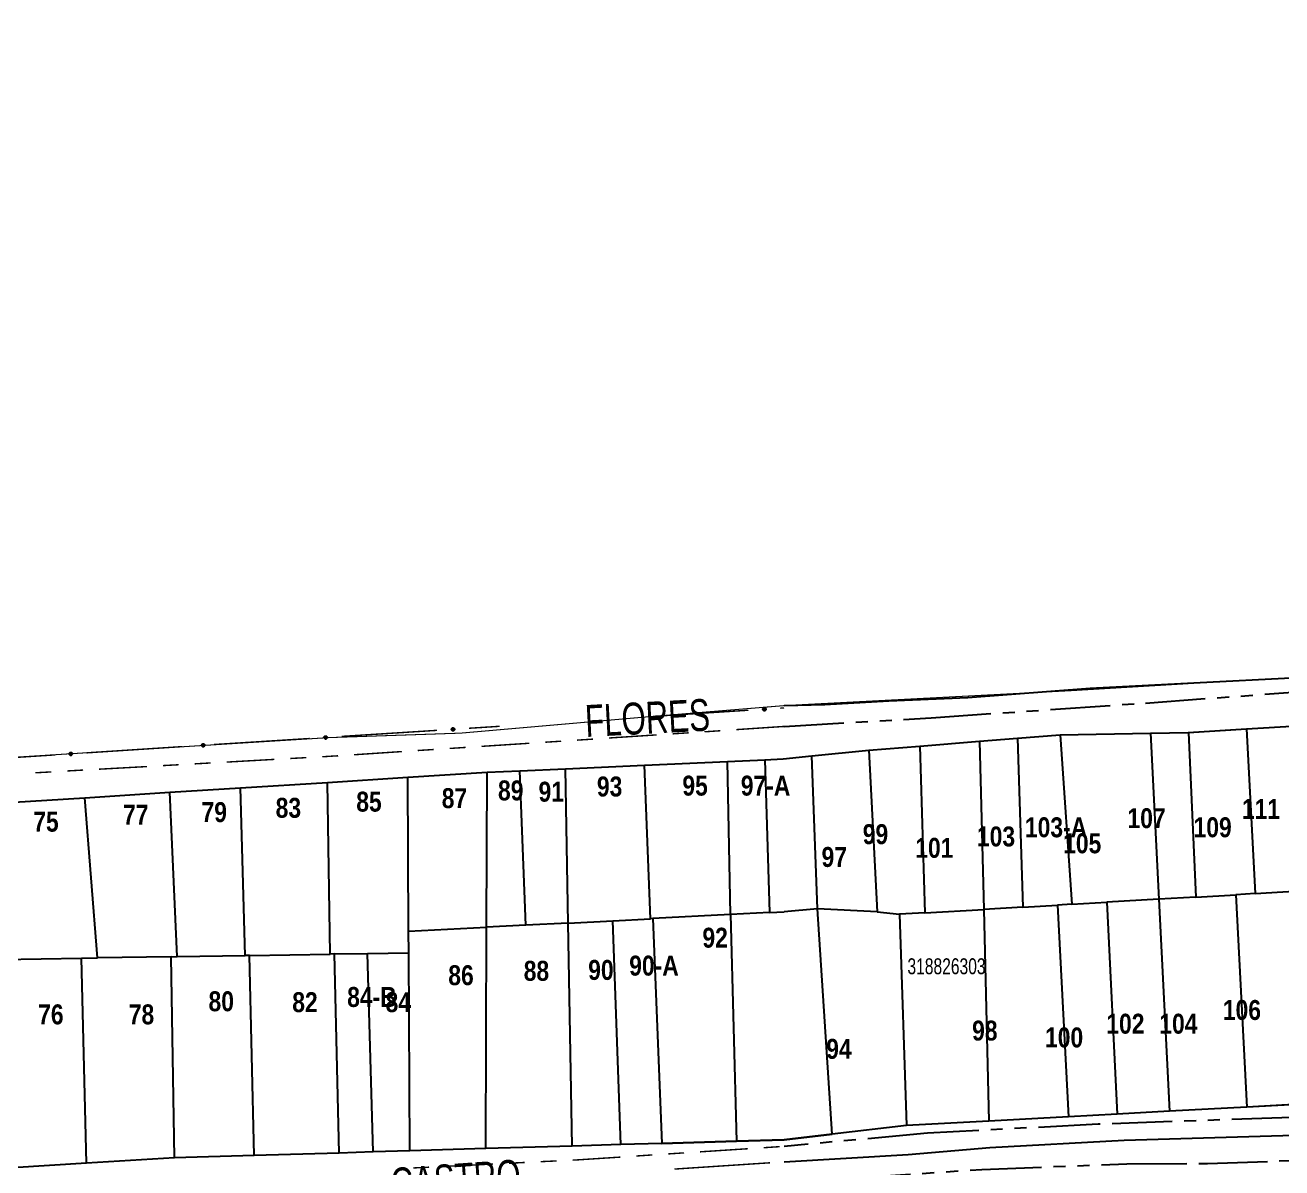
# Model space of a CAD drawing. Extents: x 204834 to 208707, y 4853033 to 4855981.
# Drawn here: x 205701.3 to 205858.7, y 4855022.4 to 4855165.6 of the extents above; entities that cross this region are included whole.
import ezdxf
from ezdxf.enums import TextEntityAlignment as Align

# ---------------------------------------------------------------- set-up
doc = ezdxf.new("R2010")
doc.units = 0
doc.header["$LTSCALE"] = 1.5
doc.header["$MEASUREMENT"] = 0
doc.linetypes.add('PHANTOMX2', pattern=[5, 2.5, -0.5, 0.5, -0.5, 0.5, -0.5])
for name, color, linetype in [('CD-MALHA-LOTES', 40, 'CONTINUOUS'), ('CD_TXT_QUADRA', 7, 'CONTINUOUS'), ('LM-LIM-SETOR-FISCAL', 7, 'CONTINUOUS'), ('RU-QUADRAS', 6, 'CONTINUOUS'), ('SV-EIXO-RUA-N-PAV', 6, 'CONTINUOUS'), ('SV-RUA-NAO-PAV-S-GUIA-C-GUIA', 7, 'PHANTOMX2'), ('SV-TXT-RUA-N-PAV-S-GUIA-C-GUIA', 7, 'CONTINUOUS'), ('Th_NmrPort', 7, 'CONTINUOUS')]:
    doc.layers.add(name, color=color, linetype=linetype)
doc.styles.add('3188-25-2D_TXTB$0$ARIAL', font='ARIAL.TTF')
doc.styles.add('ARIAL', font='ARIAL.TTF')
doc.styles.get("Standard").update_dxf_attribs({"font": 'swisscbo.ttf'})
doc.linetypes.add('Limite', pattern='A,20,-3,[130,ltypeshp.shx,S=6.35,R=0,X=0,Y=0],-3,20', length=46)

msp = doc.modelspace()

# ---------------------------------------------------------------- linework, layer by layer
at = {"layer": 'CD-MALHA-LOTES', "linetype": 'Continuous'}
for p, q in [((205847.02, 4855076.94), (205854.3, 4855077.41)), ((205854.3, 4855077.41), (205860.66, 4855077.81)), ((205854.3, 4855077.41), (205855.38, 4855056.78)), ((205813.38, 4855075.25), (205820.86, 4855075.86)), ((205820.86, 4855075.86), (205825.62, 4855076.24)), ((205820.86, 4855075.86), (205821.38, 4855054.79)), ((205825.62, 4855076.24), (205830.95, 4855076.67)), ((205825.62, 4855076.24), (205826.28, 4855055.08)), ((205830.95, 4855076.67), (205832.42, 4855055.44)), ((205842.27, 4855076.86), (205843.32, 4855056.07)), ((205847.02, 4855076.94), (205847.97, 4855056.34)), ((205799.82, 4855074.04), (205806.99, 4855074.73)), ((205806.99, 4855074.73), (205813.38, 4855075.25)), ((205806.99, 4855074.73), (205808.01, 4855054.47)), ((205813.38, 4855075.25), (205814, 4855054.36)), ((205796.24, 4855073.66), (205799.82, 4855074.04)), ((205800.53, 4855054.87), (205799.82, 4855074.04)), ((205855.38, 4855056.78), (205862.31, 4855057.18)), ((205826.28, 4855055.08), (205830.64, 4855055.33)), ((205832.42, 4855055.44), (205830.64, 4855055.33)), ((205830.64, 4855055.33), (205831.99, 4855028.79)), ((205832.42, 4855055.44), (205836.81, 4855055.69)), ((205843.32, 4855056.07), (205836.81, 4855055.69)), ((205836.81, 4855055.69), (205838.08, 4855029.13)), ((205847.97, 4855056.34), (205843.32, 4855056.07)), ((205843.32, 4855056.07), (205844.66, 4855029.49)), ((205847.97, 4855056.34), (205852.95, 4855056.63)), ((205855.38, 4855056.78), (205852.95, 4855056.63)), ((205852.95, 4855056.63), (205854.35, 4855030.01)), ((205800.53, 4855054.87), (205796.37, 4855054.48)), ((205808.01, 4855054.47), (205800.53, 4855054.87)), ((205808.01, 4855054.47), (205810.82, 4855054.18)), ((205814, 4855054.36), (205810.82, 4855054.18)), ((205810.82, 4855054.18), (205811.71, 4855027.69)), ((205814, 4855054.36), (205821.38, 4855054.79)), ((205826.28, 4855055.08), (205821.38, 4855054.79)), ((205821.38, 4855054.79), (205822.03, 4855028.25)), ((205864.43, 4855030.56), (205854.35, 4855030.01)), ((205831.99, 4855028.79), (205822.03, 4855028.25)), ((205838.08, 4855029.13), (205831.99, 4855028.79)), ((205844.66, 4855029.49), (205838.08, 4855029.13)), ((205854.35, 4855030.01), (205844.66, 4855029.49)), ((205822.03, 4855028.25), (205811.71, 4855027.69)), ((205796.37, 4855025.91), (205802.38, 4855026.6))]:
    msp.add_line(p, q, dxfattribs=at)
for points in [[(205830.95, 4855076.67), (205842.27, 4855076.86)], [(205842.27, 4855076.86), (205847.02, 4855076.94)], [(205802.38, 4855026.6), (205800.53, 4855054.87)], [(205811.71, 4855027.69), (205802.38, 4855026.6)]]:
    msp.add_lwpolyline(points, dxfattribs=at)
at = {"layer": 'CD-MALHA-LOTES', "linetype": 'Continuous', "flags": 128}
for points in [[(205768.96, 4855072.41), (205778.89, 4855072.87)], [(205778.89, 4855072.87), (205789.28, 4855073.34)], [(205779.61, 4855053.62), (205778.89, 4855072.87)], [(205789.28, 4855073.34), (205793.96, 4855073.55)], [(205789.63, 4855054.14), (205789.28, 4855073.34)], [(205793.96, 4855073.55), (205796.24, 4855073.66)], [(205793.96, 4855073.55), (205794.54, 4855054.39)], [(205739.16, 4855070.71), (205749.2, 4855071.35)], [(205749.2, 4855071.35), (205759.15, 4855071.97)], [(205749.32, 4855052.04), (205749.2, 4855071.35)], [(205759.09, 4855052.55), (205759.15, 4855071.97)], [(205759.15, 4855071.97), (205763.27, 4855072.16)], [(205763.27, 4855072.16), (205768.96, 4855072.41)], [(205764, 4855052.8), (205763.27, 4855072.16)], [(205769.3, 4855053.08), (205768.96, 4855072.41)], [(205708.75, 4855068.79), (205719.42, 4855069.47)], [(205719.42, 4855069.47), (205728.24, 4855070.02)], [(205720.3, 4855048.87), (205719.42, 4855069.47)], [(205728.24, 4855070.02), (205739.16, 4855070.71)], [(205728.82, 4855049.01), (205728.24, 4855070.02)], [(205739.47, 4855049.19), (205739.16, 4855070.71)], [(205697.13, 4855068.06), (205708.75, 4855068.79)], [(205710.34, 4855048.7), (205708.75, 4855068.79)], [(205789.63, 4855054.14), (205779.9, 4855053.63)], [(205794.54, 4855054.39), (205789.63, 4855054.14)], [(205789.63, 4855054.14), (205790.41, 4855025.73)], [(205794.54, 4855054.39), (205796.37, 4855054.48)], [(205749.32, 4855052.04), (205759.09, 4855052.55)], [(205759.01, 4855024.8), (205759.09, 4855052.55)], [(205764, 4855052.8), (205759.09, 4855052.55)], [(205769.3, 4855053.08), (205764, 4855052.8)], [(205769.3, 4855053.08), (205774.92, 4855053.37)], [(205769.81, 4855025.12), (205769.3, 4855053.08)], [(205774.92, 4855053.37), (205779.61, 4855053.62)], [(205775.92, 4855025.3), (205774.92, 4855053.37)], [(205779.9, 4855053.63), (205779.61, 4855053.62)], [(205779.9, 4855053.63), (205781.04, 4855025.45)], [(205749.34, 4855049.36), (205749.32, 4855052.04)], [(205720.3, 4855048.87), (205728.82, 4855049.01)], [(205729.38, 4855049.02), (205728.82, 4855049.01)], [(205729.38, 4855049.02), (205739.47, 4855049.19)], [(205729.95, 4855023.93), (205729.38, 4855049.02)], [(205740.04, 4855049.2), (205739.47, 4855049.19)], [(205740.04, 4855049.2), (205744.16, 4855049.27)], [(205740.61, 4855024.25), (205740.04, 4855049.2)], [(205744.16, 4855049.27), (205749.34, 4855049.36)], [(205744.87, 4855024.38), (205744.16, 4855049.27)], [(205749.49, 4855024.51), (205749.34, 4855049.36)], [(205698.23, 4855048.5), (205708.35, 4855048.67)], [(205708.35, 4855048.67), (205710.34, 4855048.7)], [(205708.96, 4855022.97), (205708.35, 4855048.67)], [(205719.58, 4855048.86), (205710.34, 4855048.7)], [(205719.58, 4855048.86), (205720.3, 4855048.87)], [(205720, 4855023.63), (205719.58, 4855048.86)], [(205781.04, 4855025.45), (205775.92, 4855025.3)], [(205781.04, 4855025.45), (205790.41, 4855025.73)], [(205790.41, 4855025.73), (205796.37, 4855025.91)], [(205729.95, 4855023.93), (205720, 4855023.63)], [(205740.61, 4855024.25), (205729.95, 4855023.93)], [(205744.87, 4855024.38), (205740.61, 4855024.25)], [(205749.49, 4855024.51), (205744.87, 4855024.38)], [(205759.01, 4855024.8), (205749.49, 4855024.51)], [(205769.81, 4855025.12), (205759.01, 4855024.8)], [(205775.92, 4855025.3), (205769.81, 4855025.12)], [(205708.96, 4855022.97), (205699.7, 4855022.41)], [(205720, 4855023.63), (205708.96, 4855022.97)]]:
    msp.add_lwpolyline(points, dxfattribs=at)
at = {"layer": 'LM-LIM-SETOR-FISCAL', "linetype": 'Limite', "ltscale": 0.1, "const_width": 0.13, "flags": 128}
msp.add_lwpolyline([(208132.13, 4853213.19), (208114.89, 4853209.76), (208079.6, 4853197.34), (208051.55, 4853180.72), (208025.58, 4853147.48), (208008.96, 4853121.51), (207990.27, 4853095.54), (207977.18, 4853074.27), (207977.18, 4853074.27), (207977.25, 4853074.22), (207977.18, 4853074.27), (207956.1, 4853085.93), (207945.82, 4853090.68), (207936.07, 4853099.64), (207925.79, 4853113.08), (207912.87, 4853122.04), (207901.27, 4853129.42), (207885.99, 4853134.43), (207866.22, 4853130.48), (207857.06, 4853117.3), (207855.74, 4853109.65), (207854.29, 4853104.12), (207849.81, 4853098.58), (207843.48, 4853094.63), (207832.35, 4853091.47), (207826.81, 4853088.04), (207822.46, 4853090.02), (207820.49, 4853094.5), (207817.85, 4853098.72), (207811.26, 4853102.27), (207805.07, 4853103.59), (207799.14, 4853104.38), (207790.7, 4853104.38), (207787.01, 4853100.03), (207786.62, 4853093.31), (207788.2, 4853087.12), (207790.57, 4853079.61), (207790.97, 4853071.24), (207790.84, 4853064.52), (207788.33, 4853057.66), (207782.8, 4853050.28), (207778.71, 4853047.25), (207773.44, 4853045.67), (207762.04, 4853043.3), (207754.13, 4853041.45), (207747.15, 4853035.92), (207736.87, 4853033.41), (207724.88, 4853033.81), (207719.34, 4853036.97), (207718.29, 4853046.46), (207718.15, 4853057.73), (207718.02, 4853064.06), (207716.7, 4853070.78), (207713.41, 4853075.39), (207708.27, 4853076.71), (207703.66, 4853075.26), (207699.7, 4853071.57), (207695.82, 4853066.3), (207691.07, 4853063.26), (207679.08, 4853063.26), (207668.54, 4853066.43), (207663.92, 4853071.17), (207660.23, 4853076.31), (207656.54, 4853081.71), (207653.12, 4853086.99), (207651.8, 4853094.76), (207650.35, 4853101.35), (207645.47, 4853108.07), (207638.75, 4853112.42), (207633.48, 4853114.13), (207625.51, 4853116.05), (207616.55, 4853118.55), (207607.72, 4853121.45), (207599.15, 4853123.03), (207589.26, 4853124.48), (207579.64, 4853122.9), (207567.98, 4853122.5), (207563.63, 4853123.29), (207559.41, 4853125.53), (207549.66, 4853131.07), (207540.31, 4853134.1), (207534.9, 4853135.16), (207526.34, 4853135.42), (207517.37, 4853134.63), (207509.86, 4853132.26), (207501.03, 4853132.12), (207496.16, 4853134.1), (207489.44, 4853138.19), (207485.09, 4853140.95), (207483.24, 4853145.3), (207433.38, 4853135.75), (207434.67, 4853127.72), (207426.82, 4853124.81), (207415.73, 4853122.98), (207396.77, 4853120.95), (207392.49, 4853119.11), (207387.47, 4853118.39), (207381.3, 4853117.24), (207376.56, 4853116.38), (207369.1, 4853115.23), (207357.97, 4853112.75), (207344.5, 4853111.15), (207333.42, 4853111.36), (207328.77, 4853111.37), (207320.7, 4853109.57), (207319.42, 4853105.86), (207317.92, 4853104.36), (207313.42, 4853103), (207306.84, 4853102), (207303.18, 4853099.75), (207300.74, 4853099.94), (207297.24, 4853101.27), (207294.36, 4853102.41), (207290.13, 4853102.41), (207285.91, 4853101.58), (207283.75, 4853100.66), (207281.89, 4853098.7), (207278.14, 4853097.67), (207267.11, 4853095.09), (207250.59, 4853091.4), (207242.24, 4853089.87), (207232.02, 4853089.01), (207225.74, 4853087.76), (207218.42, 4853086.81), (207208.78, 4853084.88), (207201.06, 4853083.36), (207192.55, 4853081.52), (207188.75, 4853080.47), (207183.81, 4853079.34), (207181.54, 4853078.81), (207178.97, 4853078.21), (207175.42, 4853077.24), (207161.51, 4853073.61), (207134.62, 4853067.5), (207121.18, 4853063.43), (207109.77, 4853060.98), (207083.02, 4853055.24), (207071.92, 4853053.66), (207063.04, 4853052.2), (207057.57, 4853051.22), (207048.59, 4853049.32), (207041.5, 4853047.9), (207028.02, 4853045.07), (207018.95, 4853043.22), (207009.04, 4853041.02), (207007.25, 4853052.87), (207006.42, 4853057.28), (207004.98, 4853065.92), (207003.06, 4853076.97), (207001.71, 4853082.51), (207000.15, 4853089.03), (206998.25, 4853095.75), (206995.98, 4853101.99), (206993.74, 4853107.81), (206987.39, 4853105.57), (206977.81, 4853100.47), (206967.6, 4853097.61), (206962.59, 4853093.58), (206958.92, 4853089.46), (206955.6, 4853082.5), (206950.01, 4853078.17), (206943.28, 4853074.5), (206936.66, 4853071.45), (206932.61, 4853069.6), (206929.01, 4853068.36), (206924.61, 4853067.87), (206920.58, 4853068.19), (206915.12, 4853068.72), (206902.95, 4853070.8), (206891.38, 4853067.85), (206880.4, 4853065.73), (206872.64, 4853064.04), (206858.24, 4853060.22), (206847.8, 4853057.54), (206840.17, 4853055.43), (206828.46, 4853052.32), (206822.53, 4853050.63), (206811.52, 4853047.66), (206803.01, 4853045.24), (206783.97, 4853039.27), (206779.35, 4853035.22), (206768.83, 4853039.64), (206726.11, 4853063.48), (206713.2, 4853068.45), (206676.44, 4853090.31), (206672.42, 4853095.9), (206668.43, 4853097.71), (206665.78, 4853098.35), (206614.27, 4853094.76), (206560.2, 4853092.06), (206527.07, 4853088.1), (206526.63, 4853090.28), (206436.89, 4853085.62), (206403.59, 4853083.9), (206378.69, 4853082.54), (206306.59, 4853077.18), (206281.43, 4853073.09), (206250.76, 4853068.13), (206249.32, 4853067.81), (206241.73, 4853106.06), (206174.74, 4853099.25), (206115.25, 4853096.39), (206097.24, 4853093.29), (206088.22, 4853093.5), (206047.56, 4853092.24), (205987.11, 4853086.63), (205973.22, 4853086.23), (205954.27, 4853084.91), (205875.14, 4853081.42), (205864.61, 4853080.53), (205796.33, 4853076.78), (205791.35, 4853076.88), (205760.46, 4853075.4), (205708.12, 4853073.2), (205697.96, 4853072.98), (205694.02, 4853072.84), (205648.48, 4853073.83), (205657.67, 4853139.89), (205663.09, 4853176.52), (205673.5, 4853240.08), (205679.81, 4853273), (205682.39, 4853291.1), (205686.45, 4853319.25), (205690.23, 4853344.16), (205693.06, 4853366.18), (205695.8, 4853385.06), (205698.77, 4853405.47), (205701.84, 4853427.15), (205703.38, 4853440.04), (205705.6, 4853461.25), (205707.13, 4853485.05), (205708.09, 4853504.93), (205707.25, 4853529.87), (205706.63, 4853547.82), (205704.33, 4853573.07), (205701.82, 4853593.22), (205697.65, 4853618.26), (205692.43, 4853645.81), (205685.96, 4853670.23), (205679.7, 4853691.73), (205670, 4853719.35), (205658.78, 4853745.51), (205610.54, 4853829.65), (205562.78, 4853902.04), (205476.94, 4854024.43), (205418.69, 4854109.18), (205356.81, 4854200.14), (205285.27, 4854304.56), (205232.63, 4854379.82), (205148.32, 4854500.33), (205059.6, 4854625.34), (204995.99, 4854716.47), (204934.98, 4854801.22), (204887.55, 4854871.19), (204871.08, 4854893.76), (204835.64, 4854946.28), (204834.25, 4854948.2), (204845.64, 4854959.83), (204876.75, 4854964.71), (204914.35, 4854970.84), (204996.87, 4854983.31), (205090.66, 4854997.71), (205105.98, 4854999.94), (205187.94, 4855012.05), (205245.94, 4855021.11), (205272.68, 4855025.85), (205289.82, 4855028.52), (205353.63, 4855038.1), (205379.87, 4855044.32), (205380.17, 4855053.59), (205399.55, 4855054.95), (205426.54, 4855056.03), (205437.99, 4855056.62), (205499.63, 4855060.67), (205539.31, 4855063.19), (205567.09, 4855064.98), (205582.41, 4855066.09), (205635.91, 4855070), (205692.95, 4855073.42), (205739.37, 4855076.32), (205755.85, 4855076.88), (205779.09, 4855078.91), (205796.39, 4855080.33), (205832.27, 4855082.2), (205855.36, 4855083.58), (205884.96, 4855084.97), (205904.85, 4855085.43), (205945.85, 4855088.06), (205975.45, 4855089.94), (205990.04, 4855090.61), (206010.45, 4855091.62), (206021.42, 4855091.93), (206022.38, 4855094.63), (206023.19, 4855099.07), (206023.73, 4855105.32), (206023.73, 4855114.57), (206023.61, 4855122.77), (206023.73, 4855128.91), (206023.31, 4855148.74), (206059.09, 4855155.08), (206090.43, 4855139.24), (206138.56, 4855111.07), (206178.75, 4855088.19), (206206.79, 4855072.52), (206222.46, 4855062.86), (206230.38, 4855057.64), (206237.19, 4855052.51), (206245.02, 4855046.96), (206277.61, 4855028.92), (206315.11, 4855009.06), (206322.43, 4855004.94), (206334.61, 4854998.15), (206344.05, 4854991.94), (206370.01, 4854978.16), (206377.13, 4854974.52), (206383.62, 4854970.88), (206391.86, 4854965.97), (206400.96, 4854960.99), (206409.67, 4854956.24), (206418.06, 4854951.81), (206428.03, 4854946.58), (206436.74, 4854941.99), (206446.39, 4854936.45), (206454.94, 4854931.86), (206463.33, 4854927.27), (206473.94, 4854921.41), (206483.44, 4854916.66), (206493.49, 4854911.28), (206502.2, 4854906.53), (206509.16, 4854902.73), (206517.55, 4854899.17), (206528.48, 4854896), (206549.69, 4854889.67), (206564.41, 4854883.97), (206567.2, 4854879.08), (206570.83, 4854883.26), (206576.05, 4854891.17), (206582.86, 4854902.57), (206588.24, 4854910.17), (206594.1, 4854919.67), (206601.38, 4854929.09), (206611.99, 4854937.95), (206625.76, 4854949.98), (206640.32, 4854965.18), (206646.34, 4854973.73), (206650.93, 4854980.7), (206656.31, 4854989.4), (206659.8, 4854993.84), (206666.37, 4855000.56), (206674.91, 4855008.32), (206682.51, 4855016.24), (206687.1, 4855021.3), (206689.8, 4855026.21), (206695.97, 4855035.87), (206702.46, 4855046.95), (206709.74, 4855060.01), (206715.44, 4855068.88), (206721.77, 4855075.21), (206727.79, 4855082.65), (206732.22, 4855088.66), (206736.5, 4855097.05), (206739.58, 4855106.79), (206740.85, 4855116.29), (206741.17, 4855125.63), (206741.64, 4855134.02), (206741.17, 4855142.09), (206742.12, 4855150.72), (206742.75, 4855160.06), (206742.43, 4855173.36), (206743.07, 4855183.81), (206745.76, 4855192.36), (206748.45, 4855197.74), (206758.11, 4855205.5), (206768.24, 4855208.82), (206775.2, 4855210.56), (206778.84, 4855212.3), (206783.44, 4855216.26), (206786.6, 4855221.64), (206789.29, 4855225.29), (206792.14, 4855229.4), (206795.63, 4855232.73), (206801.01, 4855234.47), (206808.45, 4855236.21), (206816.52, 4855237.63), (206822.22, 4855240.17), (206827.6, 4855242.54), (206831.4, 4855244.28), (206836.63, 4855244.44), (206839.95, 4855243.97), (206842.19, 4855243.65), (206845.62, 4855240.46), (206849.62, 4855235.99), (206854.58, 4855232.12), (206859.64, 4855229.78), (206864.76, 4855227.39), (206870.2, 4855225.04), (206874.73, 4855222.3), (206878.92, 4855219.29), (206882.98, 4855215.83), (206887.98, 4855212.7), (206893.95, 4855209.85), (206900.29, 4855207.85), (206907.15, 4855206.19), (206913.73, 4855205.04), (206920.81, 4855203.6), (206927.56, 4855201.94), (206933.6, 4855200.48), (206939.89, 4855199.17), (206945.67, 4855197.5), (206951.88, 4855196.77), (206955.65, 4855197.17), (206957.31, 4855197.34), (206961.86, 4855199.66), (206966.53, 4855198.43), (206972.05, 4855197.76), (206977.41, 4855196.39), (206983.23, 4855195.87), (206988.52, 4855195.58), (206994.38, 4855194.99), (206999.44, 4855194.4), (207005.61, 4855193.62), (207012.36, 4855193.6), (207017.57, 4855195.37), (207023.03, 4855199.41), (207027.73, 4855202.05), (207032.27, 4855204.91), (207036.83, 4855207.98), (207041.71, 4855210.66), (207047.65, 4855212.46), (207053.63, 4855214.05), (207060.03, 4855216.42), (207065.62, 4855219.18), (207071.3, 4855222.28), (207076, 4855226.44), (207079.82, 4855231.03), (207081.1, 4855236.76), (207082.6, 4855241.31), (207088.02, 4855243.94), (207090.58, 4855249.59), (207089.81, 4855256.18), (207088.3, 4855261.39), (207091.68, 4855264.78), (207096.44, 4855266.15), (207101.11, 4855269.63), (207105.02, 4855274.18), (207109.74, 4855275.56), (207115.56, 4855275.11), (207120.83, 4855274.22), (207125.84, 4855273.37), (207131.74, 4855271.63), (207137.13, 4855270.1), (207140.28, 4855270.08), (207149.52, 4855272.92), (207159.75, 4855279.15), (207168.21, 4855287.16), (207178.44, 4855293.84), (207190.46, 4855299.18), (207198.91, 4855306.29), (207210.48, 4855312.52), (207226.05, 4855320.31), (207238.96, 4855331.88), (207248.75, 4855350.57), (207250.97, 4855379.94), (207256.76, 4855404.86), (207263.43, 4855423.99), (207271.89, 4855446.69), (207282.57, 4855472.94), (207294.81, 4855494.97), (207326.84, 4855524.34), (207365.56, 4855558.16), (207387.07, 4855586.87), (207407.16, 4855615.16), (207422.96, 4855638.92), (207434.53, 4855666.07), (207438.09, 4855689.65), (207436.31, 4855734.15), (207437.65, 4855776.65), (207435.87, 4855804.68), (207437.2, 4855838.5), (207442.99, 4855862.09), (207450.11, 4855888.79), (207460.34, 4855908.81), (207484.89, 4855935.84), (207514.89, 4855951.47), (207555.87, 4855955.7), (207618.39, 4855944.29), (207657.68, 4855935.84), (207679.23, 4855930.77), (207701.08, 4855927.5), (207727.34, 4855933.29), (207757.59, 4855943.08), (207797.2, 4855948.42), (207840.36, 4855943.52), (207880.86, 4855931.06), (207908.47, 4855922.08), (207928.08, 4855916.75), (207978.98, 4855907.33), (207988.92, 4855905.77), (208022.36, 4855902.14), (208058.85, 4855901.25), (208090, 4855903.03), (208114.96, 4855908.68), (208130.68, 4855913.81), (208161.85, 4855928.41), (208188.89, 4855948.62), (208218.29, 4855981.06), (208246.45, 4855971.34), (208278.32, 4855947.49), (208315.9, 4855902.87), (208367.57, 4855812.45), (208407.49, 4855740.82), (208443.9, 4855682.11), (208501.44, 4855564.09), (208520.23, 4855513.59), (208554.28, 4855420.83), (208582.46, 4855346.85), (208608.3, 4855254.08), (208634.13, 4855164.83), (208662.31, 4855069.71), (208689.32, 4854981.64), (208696.37, 4854928.8), (208702.51, 4854871.1), (208702.64, 4854844.17), (208698.6, 4854815.34), (208685.17, 4854772.09), (208669.12, 4854736.78), (208666.53, 4854731.08), (208618.81, 4854675.16), (208569.26, 4854639.06), (208558.41, 4854631.16), (208530.44, 4854622.7), (208494.29, 4854611.78), (208442.09, 4854593.13), (208386.91, 4854561.82), (208367.53, 4854543.92), (208320.55, 4854507.76), (208301.91, 4854481.66), (208287, 4854448.85), (208272.08, 4854390.69), (208264.63, 4854342.97), (208264.41, 4854341.07), (208259.41, 4854296.74), (208259.41, 4854241.19), (208259.41, 4854191.98), (208256.43, 4854122.63), (208248.97, 4854065.96), (208232.56, 4854015.63), (208216.16, 4853966.42), (208198.26, 4853911.24), (208184.84, 4853872.46), (208177.39, 4853828.47), (208173.66, 4853792.31), (208166.95, 4853749.8), (208162.4, 4853719.3), (208164.42, 4853685.56), (208172.06, 4853630.34), (208197.55, 4853545.38), (208223.89, 4853510.55), (208245.13, 4853460.42), (208259.57, 4853406.68), (208260.42, 4853403.5), (208260.52, 4853398.64), (208261.27, 4853362.72), (208252.77, 4853293.05), (208222.19, 4853252.27), (208166.97, 4853226.79)], close=True, dxfattribs=at)
at = {"layer": 'RU-QUADRAS', "linetype": 'Continuous'}
for points in [[(205697.13, 4855068.06), (205708.75, 4855068.79), (205719.42, 4855069.47), (205728.24, 4855070.02), (205739.16, 4855070.71), (205749.2, 4855071.35), (205759.15, 4855071.97), (205763.27, 4855072.16), (205768.96, 4855072.41), (205778.89, 4855072.87), (205789.28, 4855073.34), (205793.96, 4855073.55), (205796.24, 4855073.66), (205799.82, 4855074.04), (205806.99, 4855074.73), (205813.38, 4855075.25), (205820.86, 4855075.86), (205825.62, 4855076.24), (205830.95, 4855076.67), (205842.27, 4855076.86), (205846.99, 4855076.94), (205854.3, 4855077.41), (205860.66, 4855077.81)], [(205864.43, 4855030.56), (205854.35, 4855030.01), (205844.66, 4855029.49), (205838.08, 4855029.13), (205831.99, 4855028.79), (205822.03, 4855028.25), (205811.71, 4855027.69), (205802.38, 4855026.6), (205796.37, 4855025.91), (205790.41, 4855025.73), (205781.04, 4855025.45), (205775.92, 4855025.3), (205769.81, 4855025.12), (205759.01, 4855024.8), (205749.49, 4855024.51), (205744.87, 4855024.38), (205740.61, 4855024.25), (205729.95, 4855023.93), (205720, 4855023.63), (205708.96, 4855022.97), (205699.7, 4855022.41)]]:
    msp.add_lwpolyline(points, dxfattribs=at)
at = {"layer": 'SV-EIXO-RUA-N-PAV'}
for points in [[(205796.37, 4855080.33), (205801.46, 4855080.48), (205809.48, 4855080.94), (205819.37, 4855081.36), (205834.71, 4855082.5), (205860.69, 4855083.87), (205873.81, 4855084.77), (205896.03, 4855085.04), (205904.41, 4855085.73), (205910.05, 4855086.11), (205925.16, 4855086.75), (205944.84, 4855087.99), (205965.85, 4855089.22), (205988.72, 4855090.73), (206009.39, 4855091.83), (206015.56, 4855091.83), (206019.06, 4855091.9), (206021.62, 4855092.1)], [(205793.72, 4855079.91), (205794.05, 4855079.96)], [(205793.72, 4855079.89), (205794.06, 4855079.95)], [(205793.72, 4855079.87), (205794.07, 4855079.93)], [(205793.72, 4855079.84), (205794.07, 4855079.89)], [(205793.73, 4855079.94), (205794.03, 4855080)], [(205793.73, 4855079.93), (205794.04, 4855079.98)], [(205793.73, 4855079.85), (205794.07, 4855079.91)], [(205793.73, 4855079.82), (205794.07, 4855079.88)], [(205793.74, 4855079.96), (205794.01, 4855080.01)], [(205793.74, 4855079.8), (205794.07, 4855079.86)], [(205793.75, 4855079.98), (205793.99, 4855080.03)], [(205793.75, 4855079.79), (205794.06, 4855079.84)], [(205793.76, 4855079.77), (205794.06, 4855079.82)], [(205793.77, 4855080), (205793.97, 4855080.04)], [(205793.78, 4855080.02), (205793.95, 4855080.05)], [(205793.78, 4855079.75), (205794.05, 4855079.8)], [(205793.8, 4855080.03), (205793.93, 4855080.05)], [(205793.8, 4855079.74), (205794.04, 4855079.79)], [(205793.81, 4855080.04), (205793.92, 4855080.06)], [(205793.82, 4855079.73), (205794.02, 4855079.77)], [(205793.84, 4855079.72), (205794.01, 4855079.75)], [(205793.86, 4855079.71), (205793.99, 4855079.74)], [(205793.87, 4855079.71), (205793.98, 4855079.72)], [(205754.71, 4855077.39), (205755.04, 4855077.45)], [(205754.71, 4855077.37), (205755.05, 4855077.43)], [(205754.71, 4855077.35), (205755.06, 4855077.41)], [(205754.72, 4855077.43), (205755.02, 4855077.48)], [(205754.72, 4855077.41), (205755.03, 4855077.46)], [(205754.72, 4855077.34), (205755.06, 4855077.39)], [(205754.72, 4855077.32), (205755.06, 4855077.38)], [(205754.72, 4855077.3), (205755.06, 4855077.36)], [(205754.73, 4855077.44), (205755, 4855077.5)], [(205754.73, 4855077.29), (205755.06, 4855077.34)], [(205754.74, 4855077.46), (205754.98, 4855077.52)], [(205754.74, 4855077.27), (205755.05, 4855077.32)], [(205754.75, 4855077.25), (205755.05, 4855077.31)], [(205754.76, 4855077.48), (205754.96, 4855077.52)], [(205754.77, 4855077.5), (205754.95, 4855077.53)], [(205754.77, 4855077.24), (205755.04, 4855077.29)], [(205754.79, 4855077.52), (205754.92, 4855077.54)], [(205754.81, 4855077.53), (205754.91, 4855077.54)], [(205738.74, 4855076.37), (205739.08, 4855076.42)], [(205738.74, 4855076.33), (205739.09, 4855076.39)], [(205738.75, 4855076.4), (205739.05, 4855076.46)], [(205738.75, 4855076.39), (205739.06, 4855076.44)], [(205738.75, 4855076.35), (205739.08, 4855076.41)], [(205738.75, 4855076.31), (205739.09, 4855076.37)], [(205738.75, 4855076.3), (205739.1, 4855076.35)], [(205738.76, 4855076.42), (205739.03, 4855076.47)], [(205738.76, 4855076.28), (205739.09, 4855076.34)], [(205738.76, 4855076.26), (205739.1, 4855076.32)], [(205738.77, 4855076.44), (205739.02, 4855076.49)], [(205738.77, 4855076.25), (205739.09, 4855076.3)], [(205738.78, 4855076.23), (205739.09, 4855076.28)], [(205738.79, 4855076.46), (205738.99, 4855076.5)], [(205738.8, 4855076.48), (205738.98, 4855076.51)], [(205738.81, 4855076.21), (205739.07, 4855076.26)], [(205738.82, 4855076.49), (205738.95, 4855076.51)], [(205738.82, 4855076.2), (205739.07, 4855076.25)], [(205738.84, 4855076.5), (205738.94, 4855076.52)], [(205738.85, 4855076.19), (205739.04, 4855076.23)], [(205738.86, 4855076.18), (205739.03, 4855076.21)], [(205738.88, 4855076.17), (205739.01, 4855076.2)], [(205738.89, 4855076.17), (205739, 4855076.18)], [(205754.79, 4855077.22), (205755.03, 4855077.27)], [(205754.81, 4855077.21), (205755.01, 4855077.25)], [(205754.83, 4855077.2), (205755, 4855077.23)], [(205754.85, 4855077.2), (205754.98, 4855077.22)], [(205754.86, 4855077.19), (205754.97, 4855077.21)], [(205706.81, 4855074.31), (205707.14, 4855074.37)], [(205706.81, 4855074.29), (205707.14, 4855074.35)], [(205706.81, 4855074.27), (205707.16, 4855074.33)], [(205706.81, 4855074.26), (205707.16, 4855074.31)], [(205706.81, 4855074.24), (205707.16, 4855074.3)], [(205706.82, 4855074.35), (205707.12, 4855074.4)], [(205706.82, 4855074.33), (205707.13, 4855074.38)], [(205706.82, 4855074.22), (205707.16, 4855074.28)], [(205706.83, 4855074.36), (205707.1, 4855074.42)], [(205706.83, 4855074.21), (205707.16, 4855074.26)], [(205706.84, 4855074.38), (205707.08, 4855074.44)], [(205706.84, 4855074.19), (205707.15, 4855074.24)], [(205706.85, 4855074.17), (205707.15, 4855074.23)], [(205706.86, 4855074.4), (205707.06, 4855074.44)], [(205706.87, 4855074.42), (205707.04, 4855074.45)], [(205706.87, 4855074.16), (205707.14, 4855074.21)], [(205706.89, 4855074.44), (205707.02, 4855074.46)], [(205706.89, 4855074.14), (205707.13, 4855074.19)], [(205706.9, 4855074.45), (205707.01, 4855074.46)], [(205706.91, 4855074.13), (205707.11, 4855074.17)], [(205706.92, 4855074.12), (205707.1, 4855074.15)], [(205706.95, 4855074.12), (205707.08, 4855074.14)], [(205706.96, 4855074.11), (205707.07, 4855074.13)], [(205723.41, 4855075.39), (205723.74, 4855075.44)], [(205723.41, 4855075.35), (205723.76, 4855075.41)], [(205723.42, 4855075.42), (205723.72, 4855075.48)], [(205723.42, 4855075.41), (205723.73, 4855075.46)], [(205723.42, 4855075.37), (205723.75, 4855075.43)], [(205723.42, 4855075.33), (205723.76, 4855075.39)], [(205723.42, 4855075.32), (205723.76, 4855075.37)], [(205723.43, 4855075.44), (205723.7, 4855075.49)], [(205723.43, 4855075.3), (205723.76, 4855075.36)], [(205723.43, 4855075.28), (205723.76, 4855075.34)], [(205723.44, 4855075.46), (205723.68, 4855075.51)], [(205723.44, 4855075.26), (205723.75, 4855075.32)], [(205723.45, 4855075.25), (205723.75, 4855075.3)], [(205723.46, 4855075.48), (205723.66, 4855075.52)], [(205723.47, 4855075.5), (205723.65, 4855075.53)], [(205723.47, 4855075.23), (205723.74, 4855075.28)], [(205723.49, 4855075.51), (205723.62, 4855075.53)], [(205723.49, 4855075.22), (205723.73, 4855075.27)], [(205723.51, 4855075.52), (205723.61, 4855075.54)], [(205723.51, 4855075.21), (205723.71, 4855075.25)], [(205723.53, 4855075.2), (205723.7, 4855075.23)], [(205723.55, 4855075.19), (205723.68, 4855075.22)], [(205723.56, 4855075.19), (205723.67, 4855075.2)], [(205796.37, 4855023.15), (205811.9, 4855024.05), (205822.13, 4855024.96), (205838.99, 4855025.86), (205858.86, 4855026.46), (205871.2, 4855026.76), (205883.24, 4855027.97), (205904.31, 4855029.47), (205922.07, 4855030.68), (205941.04, 4855032.18), (205957.29, 4855032.78), (205970.84, 4855033.69), (205987.69, 4855034.29), (206001.84, 4855034.59), (206014.18, 4855035.49), (206020.27, 4855036.44)]]:
    msp.add_lwpolyline(points, dxfattribs=at)
at = {"layer": 'SV-EIXO-RUA-N-PAV', "const_width": 0.18}
for points in [[(205779.93, 4855078.98), (205791.9, 4855079.75)], [(205795.89, 4855080.01), (205796.37, 4855080.04)], [(205740.92, 4855076.47), (205752.89, 4855077.23)], [(205756.88, 4855077.49), (205759.88, 4855077.68)], [(205759.88, 4855077.68), (205760.74, 4855077.74)], [(205724.95, 4855075.45), (205736.93, 4855076.21)], [(205694.46, 4855073.47), (205704.99, 4855074.15)], [(205708.98, 4855074.41), (205720.96, 4855075.19)], [(205782.63, 4855022.24), (205794.61, 4855023.03)]]:
    msp.add_lwpolyline(points, dxfattribs=at)
at = {"layer": 'SV-EIXO-RUA-N-PAV'}
for points in [[(205793.75, 4855079.98), (205793.78, 4855080.02), (205793.81, 4855080.04), (205793.85, 4855080.06), (205793.88, 4855080.06), (205793.92, 4855080.06), (205793.95, 4855080.05), (205793.99, 4855080.03), (205794.03, 4855080), (205794.05, 4855079.96), (205794.07, 4855079.93), (205794.07, 4855079.89), (205794.07, 4855079.86), (205794.06, 4855079.82), (205794.04, 4855079.79), (205794.01, 4855079.75), (205793.98, 4855079.72), (205793.94, 4855079.71), (205793.91, 4855079.71), (205793.87, 4855079.71), (205793.84, 4855079.72), (205793.8, 4855079.74), (205793.76, 4855079.77), (205793.74, 4855079.8), (205793.72, 4855079.84), (205793.72, 4855079.87), (205793.72, 4855079.91), (205793.73, 4855079.94), (205793.75, 4855079.98)], [(205754.74, 4855077.46), (205754.77, 4855077.5), (205754.81, 4855077.53), (205754.84, 4855077.54), (205754.87, 4855077.54), (205754.91, 4855077.54), (205754.95, 4855077.53), (205754.98, 4855077.52), (205755.02, 4855077.48), (205755.04, 4855077.45), (205755.06, 4855077.41), (205755.06, 4855077.38), (205755.06, 4855077.34), (205755.05, 4855077.31), (205755.03, 4855077.27), (205755, 4855077.23), (205754.97, 4855077.21), (205754.93, 4855077.2), (205754.9, 4855077.19), (205754.86, 4855077.19), (205754.83, 4855077.2), (205754.79, 4855077.22), (205754.75, 4855077.25), (205754.73, 4855077.29), (205754.72, 4855077.32), (205754.71, 4855077.35), (205754.71, 4855077.39), (205754.72, 4855077.43), (205754.74, 4855077.46)], [(205738.77, 4855076.44), (205738.8, 4855076.48), (205738.84, 4855076.5), (205738.87, 4855076.52), (205738.91, 4855076.52), (205738.94, 4855076.52), (205738.98, 4855076.51), (205739.02, 4855076.49), (205739.05, 4855076.46), (205739.08, 4855076.42), (205739.09, 4855076.39), (205739.1, 4855076.35), (205739.1, 4855076.32), (205739.09, 4855076.28), (205739.07, 4855076.25), (205739.03, 4855076.21), (205739, 4855076.18), (205738.96, 4855076.17), (205738.93, 4855076.17), (205738.89, 4855076.17), (205738.86, 4855076.18), (205738.82, 4855076.2), (205738.78, 4855076.23), (205738.76, 4855076.26), (205738.75, 4855076.3), (205738.74, 4855076.33), (205738.74, 4855076.37), (205738.75, 4855076.4), (205738.77, 4855076.44)], [(205706.84, 4855074.38), (205706.87, 4855074.42), (205706.9, 4855074.45), (205706.94, 4855074.46), (205706.97, 4855074.46), (205707.01, 4855074.46), (205707.04, 4855074.45), (205707.08, 4855074.44), (205707.12, 4855074.4), (205707.14, 4855074.37), (205707.16, 4855074.33), (205707.16, 4855074.3), (205707.16, 4855074.26), (205707.15, 4855074.23), (205707.13, 4855074.19), (205707.1, 4855074.15), (205707.07, 4855074.13), (205707.03, 4855074.12), (205707, 4855074.11), (205706.96, 4855074.11), (205706.92, 4855074.12), (205706.89, 4855074.14), (205706.85, 4855074.17), (205706.83, 4855074.21), (205706.81, 4855074.24), (205706.81, 4855074.27), (205706.81, 4855074.31), (205706.82, 4855074.35), (205706.84, 4855074.38)], [(205723.44, 4855075.46), (205723.47, 4855075.5), (205723.51, 4855075.52), (205723.54, 4855075.54), (205723.58, 4855075.54), (205723.61, 4855075.54), (205723.65, 4855075.53), (205723.68, 4855075.51), (205723.72, 4855075.48), (205723.74, 4855075.44), (205723.76, 4855075.41), (205723.76, 4855075.37), (205723.76, 4855075.34), (205723.75, 4855075.3), (205723.73, 4855075.27), (205723.7, 4855075.23), (205723.67, 4855075.2), (205723.63, 4855075.19), (205723.6, 4855075.19), (205723.56, 4855075.19), (205723.53, 4855075.2), (205723.49, 4855075.22), (205723.45, 4855075.25), (205723.43, 4855075.28), (205723.42, 4855075.32), (205723.41, 4855075.35), (205723.41, 4855075.39), (205723.42, 4855075.42), (205723.44, 4855075.46)]]:
    msp.add_lwpolyline(points, close=True, dxfattribs=at)
at = {"layer": 'SV-RUA-NAO-PAV-S-GUIA-C-GUIA', "ltscale": 2}
for points in [[(205796.37, 4855077.72), (205814.78, 4855078.81), (205841.64, 4855080.65), (205866.74, 4855082.5)], [(205859.97, 4855028.71), (205835.73, 4855027.87), (205814.32, 4855026.73), (205796.37, 4855025.09)], [(205796.37, 4855020.77), (205804.7, 4855021.11), (205821.13, 4855022.2), (205839.32, 4855022.9), (205849.42, 4855022.94), (205862.86, 4855023.42)]]:
    msp.add_lwpolyline(points, dxfattribs=at)
at = {"layer": 'SV-RUA-NAO-PAV-S-GUIA-C-GUIA', "const_width": 0.18}
for points in [[(205788.39, 4855077.18), (205786.39, 4855077.05)], [(205796.37, 4855077.72), (205790.38, 4855077.32)], [(205764.44, 4855075.61), (205758.45, 4855075.22)], [(205768.43, 4855075.87), (205766.44, 4855075.74)], [(205772.42, 4855076.13), (205770.43, 4855076)], [(205780.41, 4855076.66), (205774.42, 4855076.27)], [(205784.4, 4855076.92), (205782.4, 4855076.79)], [(205740.49, 4855074.04), (205739.49, 4855073.98)], [(205748.47, 4855074.57), (205742.49, 4855074.17)], [(205752.47, 4855074.83), (205750.47, 4855074.7)], [(205756.46, 4855075.09), (205754.46, 4855074.96)], [(205716.53, 4855072.69), (205710.54, 4855072.36)], [(205720.52, 4855072.92), (205718.53, 4855072.81)], [(205724.52, 4855073.14), (205722.52, 4855073.03)], [(205732.5, 4855073.59), (205726.51, 4855073.25)], [(205736.5, 4855073.81), (205734.5, 4855073.7)], [(205739.37, 4855073.97), (205738.49, 4855073.92)], [(205739.49, 4855073.98), (205739.37, 4855073.97)], [(205704.55, 4855072.02), (205702.55, 4855071.91)], [(205708.54, 4855072.25), (205706.54, 4855072.14)], [(205770.44, 4855023.39), (205775.85, 4855023.74)], [(205777.85, 4855023.88), (205779.85, 4855024.01)], [(205781.84, 4855024.14), (205783.84, 4855024.27)], [(205785.83, 4855024.4), (205791.82, 4855024.79)], [(205793.82, 4855024.92), (205795.81, 4855025.05)], [(205749.89, 4855022.38), (205751.89, 4855022.48)], [(205753.89, 4855022.58), (205759.88, 4855022.87)], [(205761.88, 4855022.97), (205763.87, 4855023.07)], [(205765.87, 4855023.17), (205767.87, 4855023.26)], [(205769.87, 4855023.36), (205770.44, 4855023.39)]]:
    msp.add_lwpolyline(points, dxfattribs=at)

# ---------------------------------------------------------------- texts
at = {"layer": 'CD_TXT_QUADRA', "linetype": 'Continuous', "style": 'ARIAL', "width": 0.7}
msp.add_text('318826303', height=2, dxfattribs=at).set_placement((205811.82, 4855046.66))
at = {"layer": 'SV-TXT-RUA-N-PAV-S-GUIA-C-GUIA', "width": 0.7}
for s, rotation, style, p in [('FLORES', 3, '3188-25-2D_TXTB$0$ARIAL', (205771.53, 4855076.39)), ('CASTRO', 4, 'ARIAL', (205747.24, 4855018.35))]:
    msp.add_text(s, height=4, rotation=rotation, dxfattribs=dict(at, style=style)).set_placement(p)
at = {"layer": 'Th_NmrPort', "color": 1}
for s, p in [('89', (205760.52, 4855069.7)), ('93', (205772.91, 4855070.19)), ('95', (205783.62, 4855070.3)), ('97-A', (205790.94, 4855070.3)), ('85', (205742.76, 4855068.29)), ('87', (205753.47, 4855068.73)), ('91', (205765.6, 4855069.54)), ('77', (205713.54, 4855066.65)), ('79', (205723.37, 4855066.98)), ('83', (205732.66, 4855067.52)), ('111', (205853.73, 4855067.37)), ('75', (205702.29, 4855065.78)), ('103-A', (205826.54, 4855065.08)), ('107', (205839.39, 4855066.22)), ('109', (205847.67, 4855065.08)), ('99', (205806.22, 4855064.22)), ('103', (205820.53, 4855063.93)), ('101', (205812.8, 4855062.5)), ('105', (205831.33, 4855063.07)), ('97', (205801.06, 4855061.36)), ('92', (205786.13, 4855051.24)), ('90-A', (205776.96, 4855047.74)), ('86', (205754.29, 4855046.54)), ('88', (205763.74, 4855047.09)), ('90', (205771.82, 4855047.2)), ('80', (205724.25, 4855043.27)), ('82', (205734.74, 4855043.16)), ('84-B', (205741.62, 4855043.81)), ('84', (205746.43, 4855043.16)), ('76', (205702.9, 4855041.63)), ('78', (205714.26, 4855041.63)), ('106', (205851.34, 4855042.18)), ('102', (205836.74, 4855040.46)), ('104', (205843.38, 4855040.46)), ('98', (205819.92, 4855039.6)), ('100', (205829.06, 4855038.74)), ('94', (205801.64, 4855037.31))]:
    msp.add_text(s, height=2.5, dxfattribs=at).set_placement(p, align=Align.MIDDLE_LEFT)

doc.saveas('drawing.dxf')
